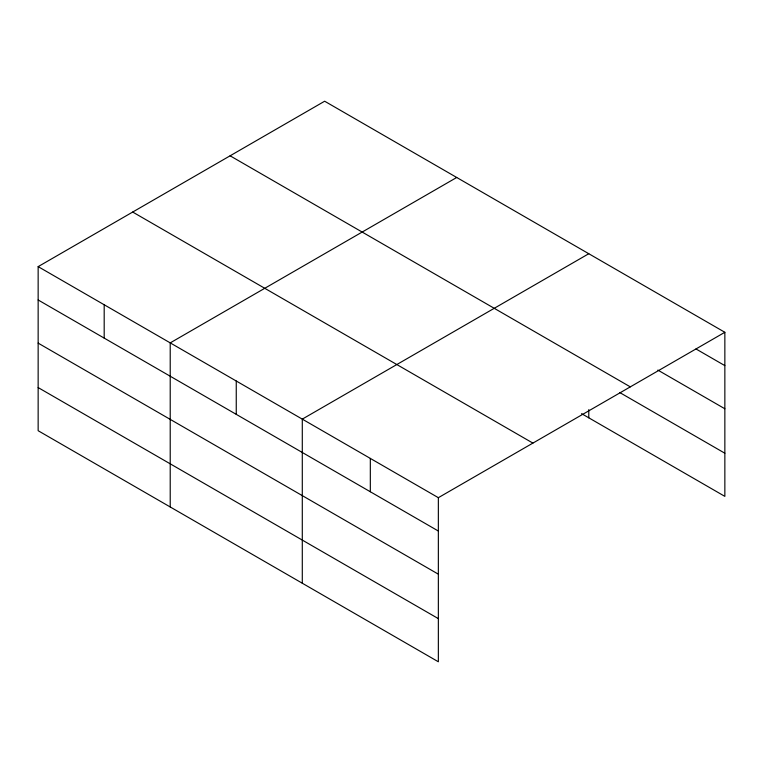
<?xml version="1.0" encoding="UTF-8"?>
<svg xmlns="http://www.w3.org/2000/svg" width="763" height="763" viewBox="0 0 763 763"><rect width="100%" height="100%" fill="white"/><g stroke="black" fill="none" stroke-linecap="round" stroke-linejoin="round"><path stroke-width="1.14" d="M438.353 574.177L438.353 497.686L38.15 266.63L38.15 430.714L438.353 661.779L438.353 574.177L38.15 343.121M581.559 413.641L724.85 496.37L724.85 332.286L324.647 101.221L38.15 266.63M456.713 177.474L170.216 342.883L170.216 506.966M588.778 253.726L302.291 419.125L302.291 583.218M438.353 497.686L724.85 332.286M695.99 348.958L724.85 365.62M657.849 370.084L724.85 408.768M230.102 155.805L630.305 386.87M619.709 392.516L724.85 453.222M132.695 212.047L532.898 443.103M38.15 299.973L438.353 531.029M38.15 387.575L438.353 618.631M588.778 409.645L588.778 417.809M370.322 458.41L370.322 491.744M236.253 381.004L236.253 414.347M104.188 304.752L104.188 338.095"/></g></svg>
